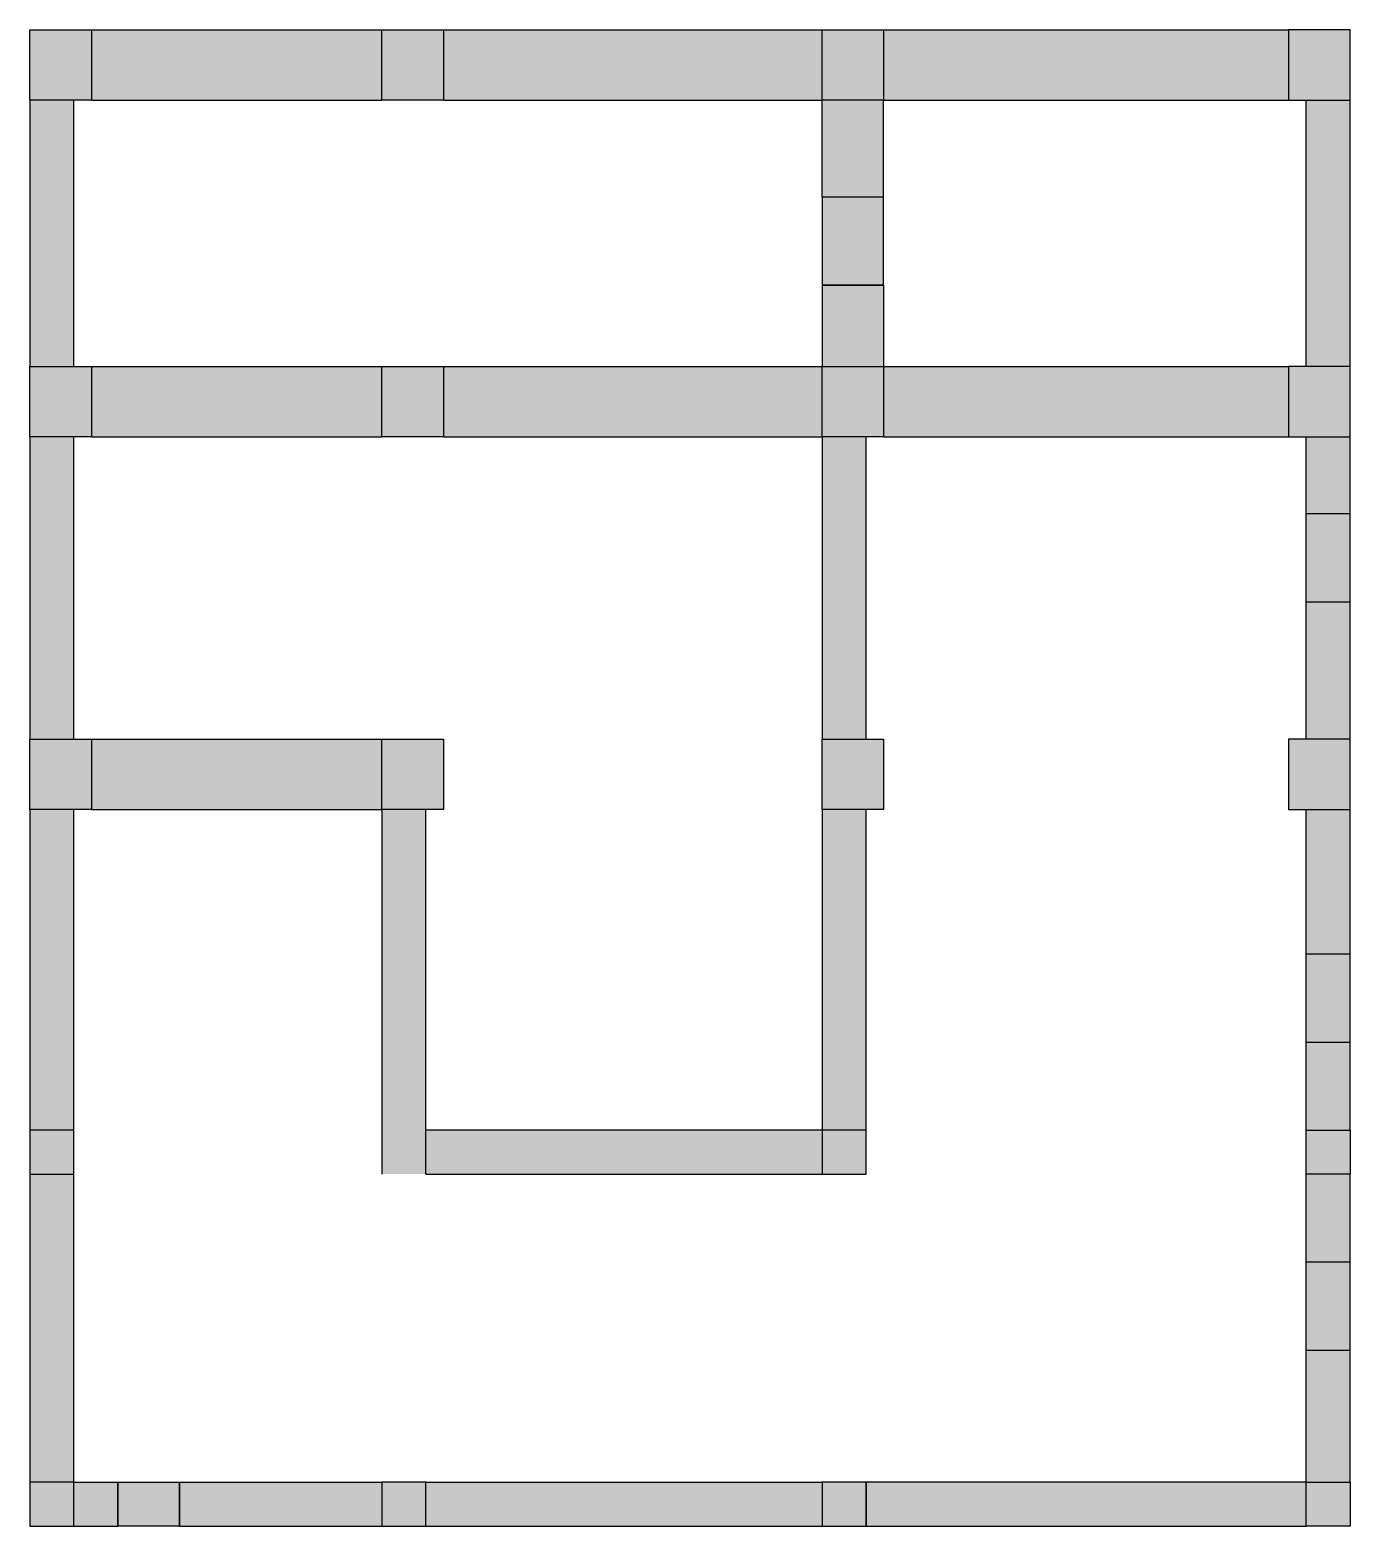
# Model space of a CAD drawing. Header units: millimetres. Extents: x 10 to 160, y 10 to 180.
import ezdxf

# ---------------------------------------------------------------- set-up
doc = ezdxf.new("R2010")
doc.units = ezdxf.units.MM
for name, color, linetype in [('COL1', 240, 'Continuous'), ('COL2', 30, 'Continuous'), ('DOOR', 246, 'Continuous'), ('WALL', 130, 'Continuous'), ('WINDOW', 50, 'Continuous')]:
    doc.layers.add(name, color=color, linetype=linetype)

msp = doc.modelspace()

# ---------------------------------------------------------------- hatches: boundary and pattern name
at = {"layer": 'COL1'}
h = msp.add_hatch(color=256, dxfattribs=at)
h.dxf.hatch_style = 1
h.paths.add_polyline_path([(15, 55), (10, 55), (10, 50), (15, 50)])
h.paths.add_polyline_path([(55, 55), (50, 55), (50, 50), (55, 50)])
h.paths.add_polyline_path([(105, 55), (100, 55), (100, 50), (105, 50)])
h.paths.add_polyline_path([(160, 55), (155, 55), (155, 50), (160, 50)])
h.paths.add_polyline_path([(160, 15), (155, 15), (155, 10), (160, 10)])
h.paths.add_polyline_path([(105, 15), (100, 15), (100, 10), (105, 10)])
h.paths.add_polyline_path([(55, 15), (50, 15), (50, 10), (55, 10)])
h.paths.add_polyline_path([(15, 15), (10, 15), (10, 10), (15, 10)])
at = {"layer": 'COL2'}
h = msp.add_hatch(color=256, dxfattribs=at)
h.dxf.hatch_style = 1
h.paths.add_polyline_path([(17, 99.41), (10, 99.41), (10, 91.41), (17, 91.41)])
h.paths.add_polyline_path([(57, 99.41), (50, 99.41), (50, 91.41), (57, 91.41)])
h.paths.add_polyline_path([(107, 99.41), (100, 99.41), (100, 91.41), (107, 91.41)])
h.paths.add_polyline_path([(160, 99.41), (153, 99.41), (153, 91.41), (160, 91.41)])
h.paths.add_polyline_path([(160, 141.76), (153, 141.76), (153, 133.76), (160, 133.76)])
h.paths.add_polyline_path([(107, 141.76), (100, 141.76), (100, 133.76), (107, 133.76)])
h.paths.add_polyline_path([(57, 141.76), (50, 141.76), (50, 133.76), (57, 133.76)])
h.paths.add_polyline_path([(17, 180), (10, 180), (10, 172), (17, 172)])
h.paths.add_polyline_path([(17, 141.76), (10, 141.76), (10, 133.76), (17, 133.76)])
h.paths.add_polyline_path([(57, 180), (50, 180), (50, 172), (57, 172)])
h.paths.add_polyline_path([(107, 180), (100, 180), (100, 172), (107, 172)])
h.paths.add_polyline_path([(160, 180), (153, 180), (153, 172), (160, 172)])
at = {"layer": 'DOOR'}
h = msp.add_hatch(color=256, dxfattribs=at)
h.dxf.hatch_style = 1
h.paths.add_polyline_path([(107, 161), (100, 161), (100, 151), (107, 151)])
h = msp.add_hatch(color=256, dxfattribs=at)
h.dxf.hatch_style = 1
h.paths.add_polyline_path([(27, 15), (20, 15), (20, 10), (27, 10)])
at = {"layer": 'WALL'}
h = msp.add_hatch(color=256, dxfattribs=at)
h.dxf.hatch_style = 1
h.paths.add_polyline_path([(50, 180), (17, 180), (17, 172), (50, 172)])
h.paths.add_polyline_path([(100, 180), (57, 180), (57, 172), (100, 172)])
h.paths.add_polyline_path([(153, 180), (107, 180), (107, 172), (153, 172)])
h.paths.add_polyline_path([(160, 172), (155, 172), (155, 141.76), (160, 141.76)])
h.paths.add_polyline_path([(153, 141.76), (107, 141.76), (107, 133.76), (153, 133.76)])
h.paths.add_polyline_path([(100, 141.76), (57, 141.76), (57, 133.76), (100, 133.76)])
h.paths.add_polyline_path([(50, 141.76), (17, 141.76), (17, 133.76), (50, 133.76)])
h.paths.add_polyline_path([(15, 133.76), (10, 133.76), (10, 99.41), (15, 99.41)])
h.paths.add_polyline_path([(105, 133.76), (100, 133.76), (100, 99.41), (105, 99.41)])
h.paths.add_polyline_path([(105, 91.41), (100, 91.41), (100, 55), (105, 55)])
h.paths.add_polyline_path([(100, 15), (55, 15), (55, 10), (100, 10)])
h.paths.add_polyline_path([(100, 55), (55, 55), (55, 50), (100, 50)])
h.paths.add_polyline_path([(15, 50), (10, 50), (10, 15), (15, 15)])
h.paths.add_polyline_path([(15, 91.41), (10, 91.41), (10, 55), (15, 55)])
h.paths.add_polyline_path([(50, 99.41), (17, 99.41), (17, 91.41), (50, 91.41)])
h.paths.add_polyline_path([(55, 91.41), (50, 91.41), (50, 55), (55, 55)])
h = msp.add_hatch(color=256, dxfattribs=at)
h.dxf.hatch_style = 1
h.paths.add_polyline_path([(15, 172), (10, 172), (10, 141.76), (15, 141.76)])
h = msp.add_hatch(color=256, dxfattribs=at)
h.dxf.hatch_style = 1
h.paths.add_polyline_path([(107, 172), (100, 172), (100, 161), (107, 161)])
h = msp.add_hatch(color=256, dxfattribs=at)
h.dxf.hatch_style = 1
h.paths.add_polyline_path([(107, 151), (100, 151), (100, 141.76), (107, 141.76)])
h = msp.add_hatch(color=256, dxfattribs=at)
h.dxf.hatch_style = 1
h.paths.add_polyline_path([(160, 133.76), (155, 133.76), (155, 125), (160, 125)])
h.paths.add_polyline_path([(160, 115), (155, 115), (155, 99.41), (160, 99.41)])
h.paths.add_polyline_path([(160, 91.41), (155, 91.41), (155, 75), (160, 75)])
h.paths.add_polyline_path([(160, 65), (155, 65), (155, 55), (160, 55)])
h.paths.add_polyline_path([(160, 50), (155, 50), (155, 40), (160, 40)])
h.paths.add_polyline_path([(160, 30), (155, 30), (155, 15), (160, 15)])
h = msp.add_hatch(color=256, dxfattribs=at)
h.dxf.hatch_style = 1
h.paths.add_polyline_path([(20, 15), (15, 15), (15, 10), (20, 10)])
h.paths.add_polyline_path([(50, 15), (27, 15), (27, 10), (50, 10)])
h = msp.add_hatch(color=256, dxfattribs=at)
h.dxf.hatch_style = 1
h.paths.add_polyline_path([(155, 15), (105, 15), (105, 10), (155, 10)])
at = {"layer": 'WINDOW'}
h = msp.add_hatch(color=256, dxfattribs=at)
h.dxf.hatch_style = 1
h.paths.add_polyline_path([(155, 30), (160, 30), (160, 40), (155, 40)])
h.paths.add_polyline_path([(155, 65), (160, 65), (160, 75), (155, 75)])
h.paths.add_polyline_path([(155, 115), (160, 115), (160, 125), (155, 125)])

# ---------------------------------------------------------------- linework, layer by layer
at = {"layer": 'COL1'}
for points in [[(10, 50), (15, 50), (15, 55), (10, 55)], [(100, 50), (105, 50), (105, 55), (100, 55)], [(160, 50), (155, 50), (155, 55), (160, 55)], [(10, 10), (15, 10), (15, 15), (10, 15)], [(50, 10), (55, 10), (55, 15), (50, 15)], [(100, 10), (105, 10), (105, 15), (100, 15)], [(160, 10), (155, 10), (155, 15), (160, 15)]]:
    msp.add_lwpolyline(points, close=True, dxfattribs=at)
for points in [[(50, 55), (50, 55), (50, 50)], [(55, 50), (55, 55)]]:
    msp.add_lwpolyline(points, dxfattribs=at)
at = {"layer": 'COL2'}
for points in [[(10, 180), (17, 180), (17, 172), (10, 172)], [(50, 180), (57, 180), (57, 172), (50, 172)], [(100, 180), (107, 180), (107, 172), (100, 172)], [(160, 180), (153, 180), (153, 172), (160, 172)], [(10, 141.76), (17, 141.76), (17, 133.76), (10, 133.76)], [(50, 141.76), (57, 141.76), (57, 133.76), (50, 133.76)], [(100, 141.76), (107, 141.76), (107, 133.76), (100, 133.76)], [(160, 141.76), (153, 141.76), (153, 133.76), (160, 133.76)], [(10, 99.41), (17, 99.41), (17, 91.41), (10, 91.41)], [(50, 99.41), (57, 99.41), (57, 91.41), (50, 91.41)], [(100, 99.41), (107, 99.41), (107, 91.41), (100, 91.41)], [(160, 99.41), (153, 99.41), (153, 91.41), (160, 91.41)]]:
    msp.add_lwpolyline(points, close=True, dxfattribs=at)
at = {"layer": 'DOOR'}
for p, q in [((100, 151), (107, 151)), ((20, 15), (20, 10)), ((27, 10), (27, 15))]:
    msp.add_line(p, q, dxfattribs=at)
for points in [[(100, 151), (107, 151), (107, 161), (100, 161)], [(20, 15), (27, 15), (27, 10), (20, 10)]]:
    msp.add_lwpolyline(points, close=True, dxfattribs=at)
at = {"layer": 'WALL'}
for p, q in [((17, 180), (50, 180)), ((57, 180), (100, 180)), ((107, 180), (153, 180)), ((10, 172), (10, 141.76)), ((15, 141.76), (15, 172)), ((17, 172), (50, 172)), ((57, 172), (100, 172)), ((100, 161), (100, 172)), ((107, 172), (153, 172)), ((107, 161), (107, 172)), ((155, 141.76), (155, 172)), ((160, 141.76), (160, 172)), ((100, 151), (100, 141.76)), ((107, 151), (100, 151)), ((107, 151), (107, 141.76)), ((17, 141.76), (50, 141.76)), ((57, 141.76), (100, 141.76)), ((107, 141.76), (153, 141.76)), ((10, 133.76), (10, 99.41)), ((15, 99.41), (15, 133.76)), ((17, 133.76), (50, 133.76)), ((57, 133.76), (100, 133.76)), ((100, 133.76), (100, 99.41)), ((105, 99.41), (105, 133.76)), ((107, 133.76), (153, 133.76)), ((155, 125), (155, 133.76)), ((160, 125), (160, 133.76)), ((155, 99.41), (155, 115)), ((160, 99.41), (160, 115)), ((17, 99.41), (50, 99.41)), ((10, 91.41), (10, 55)), ((15, 55), (15, 91.41)), ((17, 91.41), (50, 91.41)), ((50, 91.41), (50, 55)), ((55, 55), (55, 91.41)), ((100, 91.41), (100, 55)), ((105, 55), (105, 91.41)), ((155, 75), (155, 91.41)), ((160, 75), (160, 91.41)), ((155, 55), (155, 65)), ((160, 55), (160, 65)), ((100, 55), (55, 55)), ((10, 50), (10, 15)), ((15, 15), (15, 50)), ((55, 50), (100, 50)), ((155, 40), (155, 50)), ((160, 40), (160, 50)), ((155, 15), (155, 30)), ((160, 15), (160, 30)), ((15, 15), (20, 15)), ((20, 10), (20, 15)), ((27, 15), (27, 10)), ((27, 15), (50, 15)), ((55, 15), (100, 15)), ((105, 15), (105, 10)), ((155, 15), (105, 15)), ((155, 10), (155, 15)), ((15, 10), (20, 10)), ((27, 10), (50, 10)), ((55, 10), (100, 10)), ((105, 10), (155, 10))]:
    msp.add_line(p, q, dxfattribs=at)
at = {"layer": 'WINDOW'}
for p, q in [((155, 115), (155, 125)), ((160, 115), (160, 125)), ((155, 65), (155, 75)), ((160, 65), (160, 75)), ((155, 30), (155, 40)), ((160, 30), (160, 40))]:
    msp.add_line(p, q, dxfattribs=at)
for points in [[(160, 125), (155, 125)], [(155, 115), (160, 115)], [(160, 75), (155, 75)], [(155, 65), (160, 65)], [(160, 40), (155, 40)], [(155, 30), (160, 30)]]:
    msp.add_lwpolyline(points, dxfattribs=at)

doc.saveas('drawing.dxf')
